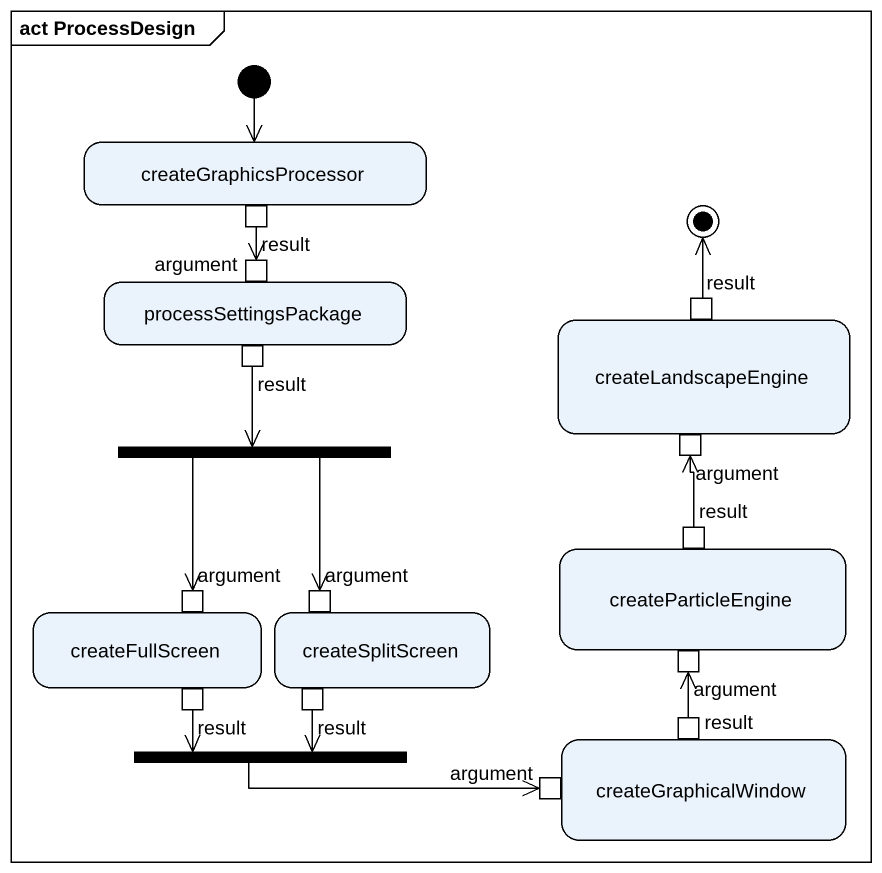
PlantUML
@startuml
mainframe act ProcessDesign
hide empty description
state createGraphicsProcessor {
  state result <<outputPin>>
}
state final1 <<end>>
state processSettingsPackage {
  state argument <<inputPin>>
  state "result" as result_3 <<outputPin>>
}
state createLandscapeEngine {
  state "result" as result_2 <<outputPin>>
  state "argument" as argument_2 <<inputPin>>
}
state fork1 <<fork>>
state createParticleEngine {
  state "result" as result_4 <<outputPin>>
  state "argument" as argument_5 <<inputPin>>
}
state createFullScreen {
  state "argument" as argument_3 <<inputPin>>
  state "result" as result_5 <<outputPin>>
}
state createSplitScreen {
  state "argument" as argument_4 <<inputPin>>
  state "result" as result_6 <<outputPin>>
}
state createGraphicalWindow {
  state "result" as result_7 <<outputPin>>
  state "argument" as argument_6 <<inputPin>>
}
state fork2 <<join>>
[*] --> createGraphicsProcessor
result --> argument
result_2 -up-> final1
result_3 --> fork1
fork1 --> argument_3
fork1 --> argument_4
result_4 -up-> argument_2
result_5 --> fork2
result_6 --> fork2
result_7 -up-> argument_5
fork2 -right-> argument_6
@enduml
